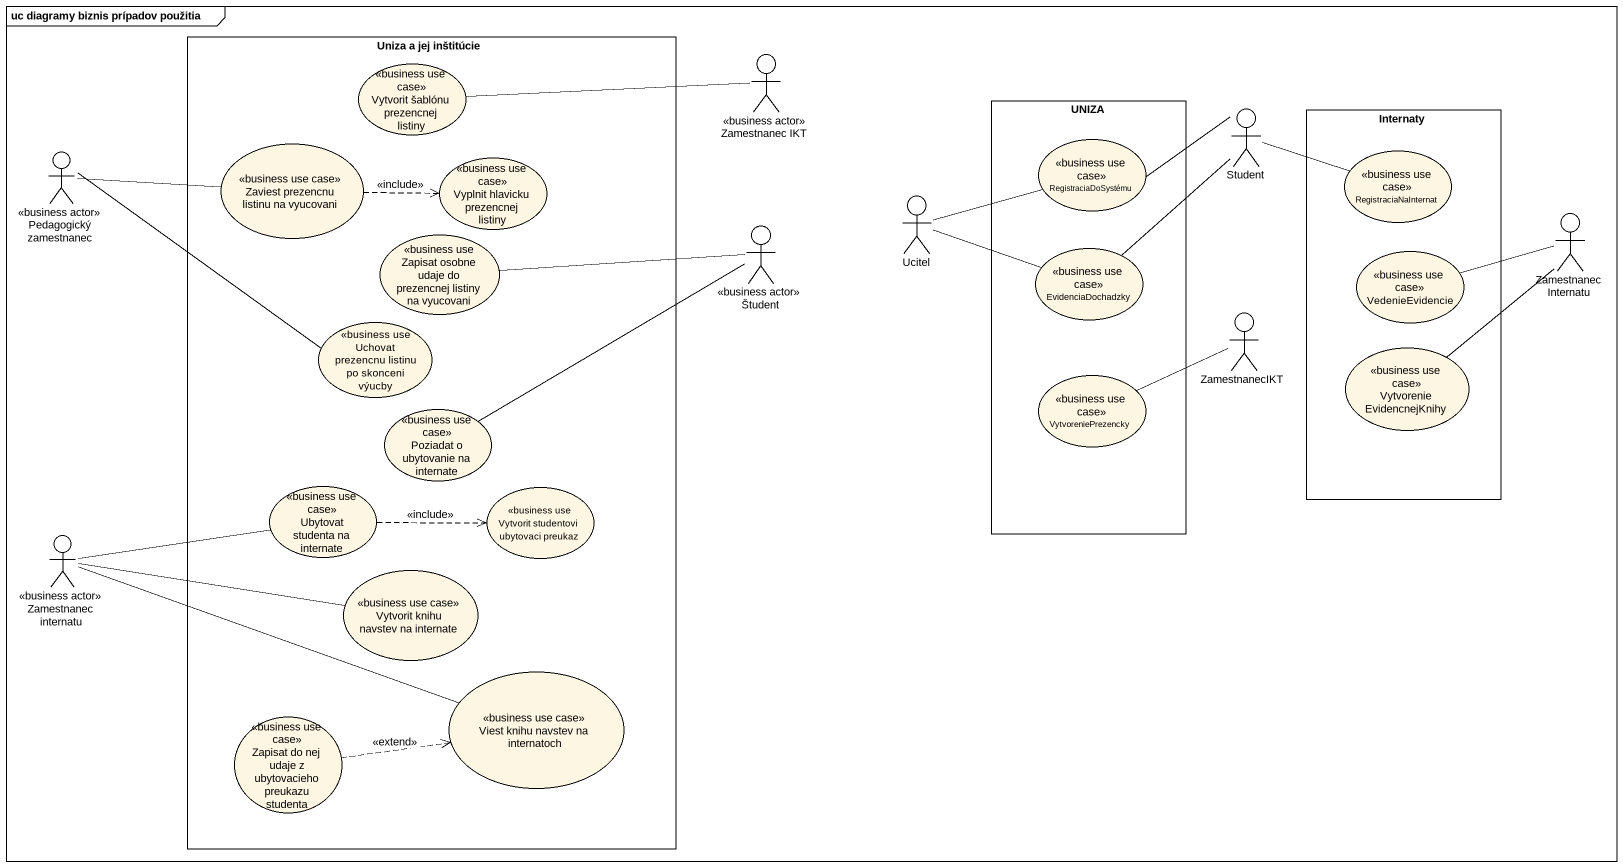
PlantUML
@startuml
mainframe uc diagramy biznis prípadov použitia
rectangle "Uniza a jej inštitúcie" as Uniza_a_jej_inštitúcie {
  usecase "Vytvorit šablónu prezencnej listiny" as Vytvorit_šablónu_prezencnej <<business use case>>
  usecase "Zaviest prezencnu listinu na vyucovani" as Zaviest_prezencnu_listinu <<business use case>>
  usecase "Vyplnit hlavicku prezencnej listiny" as Vyplnit_hlavicku_prezencnej <<business use case>>
  usecase "Zapisat osobne udaje do prezencnej listiny na vyucovani" as Zapisat_osobne_udaje_do <<business use case>>
  usecase "Uchovat prezencnu listinu po skonceni výucby" as Uchovat_prezencnu_listinu <<business use case>>
  usecase "Poziadat o ubytovanie na internate" as Poziadat_o_ubytovanie_na <<business use case>>
  usecase "Ubytovat studenta na internate" as Ubytovat_studenta_na <<business use case>>
  usecase "Vytvorit studentovi ubytovaci preukaz" as Vytvorit_studentovi <<business use case>>
  usecase "Vytvorit knihu navstev na internate" as Vytvorit_knihu_navstev_na <<business use case>>
  usecase "Viest knihu navstev na internatoch" as Viest_knihu_navstev_na <<business use case>>
  usecase "Zapisat do nej udaje z ubytovacieho preukazu studenta" as Zapisat_do_nej_udaje_z <<business use case>>
}
actor "Zamestnanec IKT" as Zamestnanec_IKT <<business actor>>
rectangle UNIZA {
  usecase RegistraciaDoSystému <<business use case>>
  usecase EvidenciaDochadzky <<business use case>>
  usecase VytvoreniePrezencky <<business use case>>
}
actor Student
rectangle Internaty {
  usecase RegistraciaNaInternat <<business use case>>
  usecase VedenieEvidencie <<business use case>>
  usecase VytvorenieEvidencnejKnihy <<business use case>>
}
actor "Pedagogický zamestnanec" as Pedagogický_zamestnanec <<business actor>>
actor Študent <<business actor>>
actor Ucitel
actor ZamestnanecInternatu
actor ZamestnanecIKT
actor "Zamestnanec internatu" as Zamestnanec_internatu <<business actor>>
Zamestnanec_IKT -left- Vytvorit_šablónu_prezencnej
Student -left- RegistraciaDoSystému
Student -right- RegistraciaNaInternat
Student -- EvidenciaDochadzky
Pedagogický_zamestnanec -right- Zaviest_prezencnu_listinu
Pedagogický_zamestnanec -right- Uchovat_prezencnu_listinu
Zaviest_prezencnu_listinu .right.> Vyplnit_hlavicku_prezencnej : <<include>>
Študent -left- Zapisat_osobne_udaje_do
Ucitel -right- RegistraciaDoSystému
Ucitel -right- EvidenciaDochadzky
ZamestnanecInternatu -left- VedenieEvidencie
ZamestnanecInternatu -- VytvorenieEvidencnejKnihy
ZamestnanecIKT -left- VytvoreniePrezencky
Poziadat_o_ubytovanie_na -right- Študent
Ubytovat_studenta_na .right.> Vytvorit_studentovi : <<include>>
Zamestnanec_internatu -right- Ubytovat_studenta_na
Zamestnanec_internatu -right- Vytvorit_knihu_navstev_na
Zamestnanec_internatu -right- Viest_knihu_navstev_na
Zapisat_do_nej_udaje_z .right.> Viest_knihu_navstev_na : <<extend>>
@enduml
